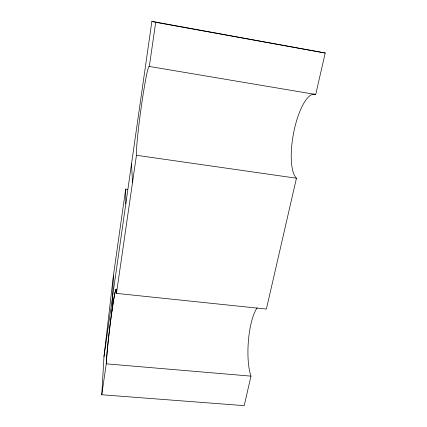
<?xml version="1.0" encoding="UTF-8"?>
<svg xmlns="http://www.w3.org/2000/svg" width="427" height="427" viewBox="0 0 427 427"><rect width="100%" height="100%" fill="white"/><g stroke="black" fill="none" stroke-linecap="round" stroke-linejoin="round"><path stroke-width="0.64" d="M113.379 275.837L103.985 356.582L101.775 394.767L244.196 405.65L250.98 376.144L106.248 363.841A40.821 1.809 -83.2 0 1 111.997 310.616L113.379 275.837L125.666 189.134L127.652 189.396M103.985 356.582L151.884 21.35L325.225 53.017L315.697 94.49A43.421 13.819 -79.6 0 0 294.529 128.618A43.421 13.819 -79.6 0 0 296.455 178.219L266.389 309.073L116.454 293.386A40.821 1.809 -83.2 0 0 113.224 302.497L111.997 310.616M101.775 394.767L106.275 363.676A40.821 1.815 -83.2 0 1 110.753 319.69L112.018 310.45A40.821 1.815 -83.2 0 1 116.48 293.205M116.454 293.386L136.448 155.279A45.475 2.306 -82.2 0 1 141.62 104.471A45.475 2.306 -82.2 0 1 149.311 66.447L155.7 22.316L151.884 21.35M136.448 155.279L296.455 178.219M149.311 66.447L315.697 94.49M155.7 22.316L325.225 53.017M131.527 163.819L132.498 182.58M125.666 189.134L125.826 203.738M250.98 376.144A39.161 10.969 -86.1 0 1 248.487 339.967A39.161 10.969 -86.1 0 1 257.166 307.808"/></g></svg>
